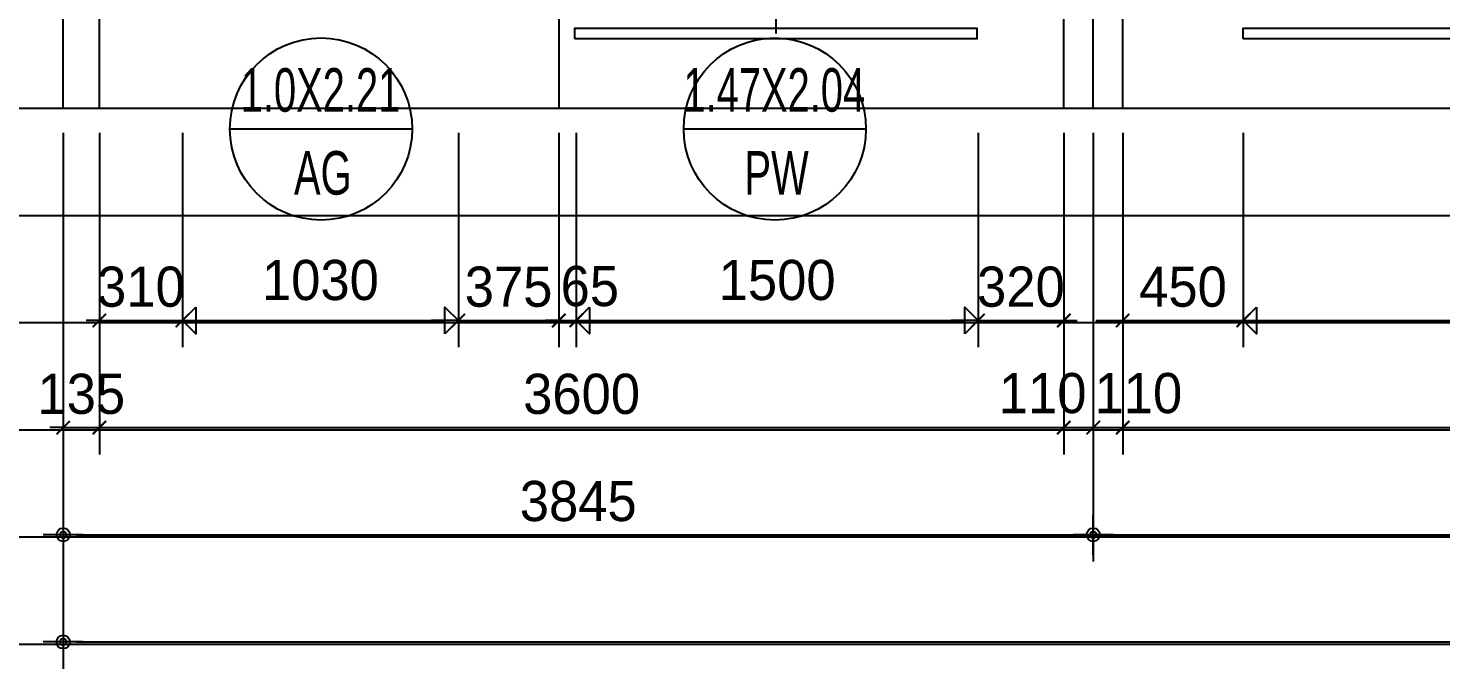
# Model space of a CAD drawing. Header units: millimetres. Extents: x -24416 to 92204, y -190080 to 23760.
# Drawn here: x 57987 to 63260, y -95623 to -93233 of the extents above; entities that cross this region are included whole.
import ezdxf
from ezdxf.enums import TextEntityAlignment as Align
from ezdxf.xclip import XClip

# ---------------------------------------------------------------- set-up
doc = ezdxf.new("R2010")
doc.units = ezdxf.units.MM
doc.header["$LTSCALE"] = 50
doc.header["$XCLIPFRAME"] = 0
doc.linetypes.add('AUDIT_D_220706163347-0', pattern=[0])
doc.linetypes.add('CEN', pattern=[62, 60, -1, 0, -1])
doc.layers.get('defpoints').update_dxf_attribs({"color": 139})
for name, color, linetype in [('A-창호부호', 4, 'Continuous'), ('AA-XXXX-DIMS', 7, 'Continuous'), ('ARDM', 7, 'Continuous'), ('CEN_CON', 1, 'CEN'), ('CEN_WALL', 12, 'CEN'), ('DIM', 7, 'AUDIT_D_220706163347-0'), ('WIN', 4, 'Continuous'), ('X - 단위세대$0$ETC', 6, 'Continuous')]:
    doc.layers.add(name, color=color, linetype=linetype)
doc.layers.add('Defpoint', color=135, linetype='Continuous', plot=False)
doc.layers.add('MC', color=135, linetype='Continuous', plot=False)
doc.styles.add('HAUD01', font='Dotum.ttf')
doc.styles.add('맑은고딕', font='malgun.ttf', dxfattribs={"width": 0.9})
doc.dimstyles.new('DIM-50', dxfattribs={"dimscale": 50, "dimtxt": 3, "dimasz": 1, "dimexe": 2, "dimexo": 2, "dimgap": 1, "dimtad": 1, "dimdec": 0, "dimzin": 0, "dimdsep": 46, "dimtxsty": '맑은고딕', "dimblk1": 'DIMDOT', "dimblk2": 'DIMDOT', "dimsah": 1, "dimcen": 0.09, "dimdle": 2, "dimclrd": 7, "dimclre": 7, "dimclrt": 3, "dimadec": 0, "dimazin": 0, "dimtfac": 1, "dimtdec": 0, "dimtix": 1, "dimtmove": 2, "dimatfit": 3, "dimldrblk": 'DIMDOT', "dimfxl": 1, "dimtolj": 1, "dimtzin": 0, "dimarcsym": 0})
doc.dimstyles.new('MCDIM-50', dxfattribs={"dimscale": 50, "dimtxt": 3, "dimasz": 1, "dimexe": 2, "dimexo": 2, "dimgap": 1, "dimtad": 1, "dimdec": 0, "dimzin": 0, "dimdsep": 46, "dimtxsty": '맑은고딕', "dimblk1": 'ARCHTICK', "dimblk2": 'ARCHTICK', "dimsah": 1, "dimcen": 0.09, "dimdle": 2, "dimclrd": 7, "dimclre": 7, "dimclrt": 3, "dimadec": 0, "dimazin": 0, "dimtfac": 1, "dimtdec": 0, "dimtix": 1, "dimtmove": 2, "dimatfit": 3, "dimldrblk": 'ARCHTICK', "dimfxl": 1, "dimtolj": 1, "dimtzin": 0, "dimarcsym": 0})
doc.dimstyles.new('외부100-win', dxfattribs={"dimscale": 50, "dimtxt": 3, "dimasz": 1, "dimexe": 2, "dimexo": 2.5, "dimgap": 1.5, "dimtad": 1, "dimdec": 0, "dimzin": 0, "dimdsep": 46, "dimtxsty": '맑은고딕', "dimblk": 'DO2-2', "dimblk1": 'DO2-2', "dimblk2": 'DIMDOT', "dimcen": 0.09, "dimdle": 2, "dimclrd": 7, "dimclre": 7, "dimclrt": 3, "dimadec": 0, "dimazin": 0, "dimtfac": 1, "dimtdec": 0, "dimtix": 1, "dimtmove": 2, "dimatfit": 3, "dimldrblk": 'DO2-2', "dimfxl": 1, "dimtolj": 1, "dimtzin": 0, "dimarcsym": 0})

# ---------------------------------------------------------------- blocks, each defined once
blk = doc.blocks.new('WIN_1500_단창2')
at = {"layer": 'Defpoint'}
for p, q in [((-15, 120), (-15, 0)), ((1485, 120), (1485, 0))]:
    blk.add_line(p, q, dxfattribs=at)
at = {"layer": 'WIN'}
blk.add_line((735, 220), (735, -100), dxfattribs=at)
at = {"layer": 'WIN', "color": 8}
for p, q in [((1430, 120), (40, 120)), ((1430, 82), (40, 82)), ((715, 79), (73, 79)), ((1442, 0), (28, 0)), ((715, 44), (73, 44)), ((1397, 38), (755, 38)), ((1397, 3), (755, 3))]:
    blk.add_line(p, q, dxfattribs=at)
at = {"layer": 'WIN'}
for points in [[(40, 82), (28, 82), (28, 0), (0, 0), (0, 120), (40, 120), (40, 82)], [(1430, 82), (1442, 82), (1442, 0), (1470, 0), (1470, 120), (1430, 120), (1430, 82)], [(73, 64.5), (73, 79), (33, 79), (33, 44), (73, 44), (73, 58.5)], [(722, 58.5), (722, 64.5), (66, 64.5), (66, 58.5), (722, 58.5)], [(715, 64.5), (715, 79), (755, 79), (755, 44), (715, 44), (715, 58.5)], [(755, 23.5), (755, 38), (715, 38), (715, 3), (755, 3), (755, 17.5)], [(1404, 17.5), (1404, 23.5), (748, 23.5), (748, 17.5), (1404, 17.5)], [(1397, 23.5), (1397, 38), (1437, 38), (1437, 3), (1397, 3), (1397, 17.5)]]:
    blk.add_lwpolyline(points, dxfattribs=at)
blk = doc.blocks.new('U-121B(확장)1', base_point=(292391.8, -178477.8))
at = {"layer": 'CEN_CON'}
for p, q in [((292696.8, -178777.8), (292696.8, -168142.8)), ((296541.8, -178777.8), (296541.8, -168142.8))]:
    blk.add_line(p, q, dxfattribs=at)
at = {"layer": 'CEN_WALL'}
blk.add_line((294546.8, -176507.8), (294546.8, -178777.8), dxfattribs=at)
at = {"layer": 'MC'}
for p, q in [((292831.8, -178777.8), (292831.8, -168142.8)), ((296651.8, -178777.8), (296651.8, -168142.8)), ((296431.8, -178777.8), (296431.8, -173047.8))]:
    blk.add_line(p, q, dxfattribs=at)
at = {"layer": 'X - 단위세대$0$ETC'}
for points in [[(294606.8, -178517.8), (294606.8, -178477.8), (296106.8, -178477.8), (296106.8, -178517.8), (294606.8, -178517.8)], [(297101.8, -178517.8), (297101.8, -178477.8), (300401.8, -178477.8), (300401.8, -178517.8), (297101.8, -178517.8)]]:
    blk.add_lwpolyline(points, dxfattribs=at)
at = {"layer": 'WIN', "xscale": -1}
blk.add_blockref('WIN_1500_단창2', (296091.8, -178397.8), dxfattribs=at)
blk = doc.blocks.new('A$C4D377245')
at = {"layer": 'A-창호부호'}
blk.add_line((675.4, 345), (14.6, 345), dxfattribs=at)
blk.add_circle((345, 345), 330.4, dxfattribs=at)
blk = doc.blocks.new('DIMDOT')
at = {"layer": 'AA-XXXX-DIMS'}
for p, q in [((0, -1.5), (0, 1.5)), ((-1.5, 0), (1.5, 0))]:
    blk.add_line(p, q, dxfattribs=at)
for radius in [0.5, 0.25]:
    blk.add_circle((0, 0), radius, dxfattribs=at)
blk = doc.blocks.new('*D44')
at = {"layer": 'defpoints', "color": 0, "transparency": 16777216}
for p in [(7963.9, -117283.4), (11808.9, -117283.4), (11808.9, -118883.4)]:
    blk.add_point(p, dxfattribs=at)
at = {"layer": 'DIM', "color": 7, "lineweight": -2, "transparency": 16777216}
for p, q in [((7963.9, -117383.4), (7963.9, -118983.4)), ((11808.9, -117383.4), (11808.9, -118983.4)), ((8013.9, -118883.4), (11758.9, -118883.4))]:
    blk.add_line(p, q, dxfattribs=at)
at = {"layer": 'DIM', "color": 7, "lineweight": -2, "transparency": 16777216, "xscale": 50, "yscale": 50, "zscale": 50, "rotation": 180}
blk.add_blockref('DIMDOT', (7963.9, -118883.4), dxfattribs=at)
at = {"layer": 'DIM', "color": 7, "lineweight": -2, "transparency": 16777216, "xscale": 50, "yscale": 50, "zscale": 50}
blk.add_blockref('DIMDOT', (11808.9, -118883.4), dxfattribs=at)
at = {"layer": 'DIM', "color": 3, "transparency": 16777216, "insert": (9886.4, -118758.3), "char_height": 150, "attachment_point": 5, "style": 'HAUD01'}
blk.add_mtext('\\A1;3845', dxfattribs=at)
blk = doc.blocks.new('*D45')
at = {"layer": 'defpoints', "color": 0, "transparency": 16777216}
for p in [(11808.9, -117283.4), (16228.9, -117283.4), (16228.9, -118883.4)]:
    blk.add_point(p, dxfattribs=at)
at = {"layer": 'DIM', "color": 7, "lineweight": -2, "transparency": 16777216}
for p, q in [((11808.9, -117383.4), (11808.9, -118983.4)), ((16228.9, -117383.4), (16228.9, -118983.4)), ((11858.9, -118883.4), (16178.9, -118883.4))]:
    blk.add_line(p, q, dxfattribs=at)
at = {"layer": 'DIM', "color": 7, "lineweight": -2, "transparency": 16777216, "xscale": 50, "yscale": 50, "zscale": 50, "rotation": 180}
blk.add_blockref('DIMDOT', (11808.9, -118883.4), dxfattribs=at)
at = {"layer": 'DIM', "color": 7, "lineweight": -2, "transparency": 16777216, "xscale": 50, "yscale": 50, "zscale": 50}
blk.add_blockref('DIMDOT', (16228.9, -118883.4), dxfattribs=at)
at = {"layer": 'DIM', "color": 3, "transparency": 16777216, "insert": (14018.9, -118758.3), "char_height": 150, "attachment_point": 5, "style": 'HAUD01'}
blk.add_mtext('\\A1;4420', dxfattribs=at)
blk = doc.blocks.new('*D51')
at = {"layer": 'defpoints', "color": 0, "transparency": 16777216}
for p in [(7963.9, -117283.4), (32528.9, -117283.4), (32528.9, -119283.4)]:
    blk.add_point(p, dxfattribs=at)
at = {"layer": 'DIM', "color": 7, "lineweight": -2, "transparency": 16777216}
for p, q in [((7963.9, -117383.4), (7963.9, -119383.4)), ((32528.9, -117383.4), (32528.9, -119383.4)), ((8013.9, -119283.4), (32478.9, -119283.4))]:
    blk.add_line(p, q, dxfattribs=at)
at = {"layer": 'DIM', "color": 7, "lineweight": -2, "transparency": 16777216, "xscale": 50, "yscale": 50, "zscale": 50, "rotation": 180}
blk.add_blockref('DIMDOT', (7963.9, -119283.4), dxfattribs=at)
at = {"layer": 'DIM', "color": 7, "lineweight": -2, "transparency": 16777216, "xscale": 50, "yscale": 50, "zscale": 50}
blk.add_blockref('DIMDOT', (32528.9, -119283.4), dxfattribs=at)
at = {"layer": 'DIM', "color": 3, "transparency": 16777216, "insert": (20246.4, -119158.3), "char_height": 150, "attachment_point": 5, "style": 'HAUD01'}
blk.add_mtext('\\A1;24565', dxfattribs=at)
blk = doc.blocks.new('_ArchTick')
at = {"color": 0, "linetype": 'ByBlock', "const_width": 0.15}
blk.add_lwpolyline([(-0.5, -0.5), (0.5, 0.5)], dxfattribs=at)
blk = doc.blocks.new('*D52')
at = {"layer": 'defpoints', "color": 0, "linetype": 'ByBlock', "transparency": 16777216}
for p in [(7963.9, -117283.4), (8098.9, -117283.4), (8098.9, -118483.4)]:
    blk.add_point(p, dxfattribs=at)
at = {"layer": 'DIM', "color": 7, "linetype": 'ByBlock', "lineweight": -2, "transparency": 16777216}
for p, q in [((7963.9, -117383.4), (7963.9, -118583.4)), ((8098.9, -117383.4), (8098.9, -118583.4)), ((7963.9, -118483.4), (7913.9, -118483.4)), ((7963.9, -118483.4), (8098.9, -118483.4)), ((8098.9, -118483.4), (8148.9, -118483.4))]:
    blk.add_line(p, q, dxfattribs=at)
at = {"layer": 'DIM', "color": 7, "linetype": 'ByBlock', "lineweight": -2, "transparency": 16777216, "xscale": 50, "yscale": 50, "zscale": 50}
blk.add_blockref('_ArchTick', (7963.9, -118483.4), dxfattribs=at)
at = {"layer": 'DIM', "color": 7, "linetype": 'ByBlock', "lineweight": -2, "transparency": 16777216, "xscale": 50, "yscale": 50, "zscale": 50, "rotation": 180}
blk.add_blockref('_ArchTick', (8098.9, -118483.4), dxfattribs=at)
at = {"layer": 'DIM', "color": 3, "linetype": 'ByBlock', "transparency": 16777216, "insert": (8031.4, -118358.3), "char_height": 150, "attachment_point": 5, "style": 'HAUD01'}
blk.add_mtext('\\A1;135', dxfattribs=at)
blk = doc.blocks.new('*D53')
at = {"layer": 'defpoints', "color": 0, "linetype": 'ByBlock', "transparency": 16777216}
for p in [(8098.9, -117283.4), (11698.9, -117283.4), (11698.9, -118483.4)]:
    blk.add_point(p, dxfattribs=at)
at = {"layer": 'DIM', "color": 7, "linetype": 'ByBlock', "lineweight": -2, "transparency": 16777216}
for p, q in [((8098.9, -117383.4), (8098.9, -118583.4)), ((11698.9, -117383.4), (11698.9, -118583.4)), ((7998.9, -118483.4), (11798.9, -118483.4))]:
    blk.add_line(p, q, dxfattribs=at)
at = {"layer": 'DIM', "color": 7, "linetype": 'ByBlock', "lineweight": -2, "transparency": 16777216, "xscale": 50, "yscale": 50, "zscale": 50, "rotation": 180}
blk.add_blockref('_ArchTick', (8098.9, -118483.4), dxfattribs=at)
at = {"layer": 'DIM', "color": 7, "linetype": 'ByBlock', "lineweight": -2, "transparency": 16777216, "xscale": 50, "yscale": 50, "zscale": 50}
blk.add_blockref('_ArchTick', (11698.9, -118483.4), dxfattribs=at)
at = {"layer": 'DIM', "color": 3, "linetype": 'ByBlock', "transparency": 16777216, "insert": (9898.9, -118358.3), "char_height": 150, "attachment_point": 5, "style": 'HAUD01'}
blk.add_mtext('\\A1;3600', dxfattribs=at)
blk = doc.blocks.new('*D54')
at = {"layer": 'defpoints', "color": 0, "linetype": 'ByBlock', "transparency": 16777216}
for p in [(11698.9, -117283.4), (11808.9, -117283.4), (11808.9, -118483.4)]:
    blk.add_point(p, dxfattribs=at)
at = {"layer": 'DIM', "color": 7, "linetype": 'ByBlock', "lineweight": -2, "transparency": 16777216}
for p, q in [((11698.9, -117383.4), (11698.9, -118583.4)), ((11808.9, -117383.4), (11808.9, -118583.4)), ((11598.9, -118483.4), (11908.9, -118483.4))]:
    blk.add_line(p, q, dxfattribs=at)
at = {"layer": 'DIM', "color": 7, "linetype": 'ByBlock', "lineweight": -2, "transparency": 16777216, "xscale": 50, "yscale": 50, "zscale": 50, "rotation": 180}
blk.add_blockref('_ArchTick', (11698.9, -118483.4), dxfattribs=at)
at = {"layer": 'DIM', "color": 7, "linetype": 'ByBlock', "lineweight": -2, "transparency": 16777216, "xscale": 50, "yscale": 50, "zscale": 50}
blk.add_blockref('_ArchTick', (11808.9, -118483.4), dxfattribs=at)
at = {"layer": 'DIM', "color": 3, "linetype": 'ByBlock', "transparency": 16777216, "insert": (11620.1, -118355.5), "char_height": 150, "attachment_point": 5, "style": 'HAUD01'}
blk.add_mtext('\\A1;110', dxfattribs=at)
blk = doc.blocks.new('*D55')
at = {"layer": 'defpoints', "color": 0, "linetype": 'ByBlock', "transparency": 16777216}
for p in [(11808.9, -117283.4), (11918.9, -117283.4), (11918.9, -118483.4)]:
    blk.add_point(p, dxfattribs=at)
at = {"layer": 'DIM', "color": 7, "linetype": 'ByBlock', "lineweight": -2, "transparency": 16777216}
for p, q in [((11808.9, -117383.4), (11808.9, -118583.4)), ((11918.9, -117383.4), (11918.9, -118583.4)), ((11708.9, -118483.4), (12018.9, -118483.4))]:
    blk.add_line(p, q, dxfattribs=at)
at = {"layer": 'DIM', "color": 7, "linetype": 'ByBlock', "lineweight": -2, "transparency": 16777216, "xscale": 50, "yscale": 50, "zscale": 50, "rotation": 180}
blk.add_blockref('_ArchTick', (11808.9, -118483.4), dxfattribs=at)
at = {"layer": 'DIM', "color": 7, "linetype": 'ByBlock', "lineweight": -2, "transparency": 16777216, "xscale": 50, "yscale": 50, "zscale": 50}
blk.add_blockref('_ArchTick', (11918.9, -118483.4), dxfattribs=at)
at = {"layer": 'DIM', "color": 3, "linetype": 'ByBlock', "transparency": 16777216, "insert": (11977.3, -118355.5), "char_height": 150, "attachment_point": 5, "style": 'HAUD01'}
blk.add_mtext('\\A1;110', dxfattribs=at)
blk = doc.blocks.new('*D56')
at = {"layer": 'defpoints', "color": 0, "linetype": 'ByBlock', "transparency": 16777216}
for p in [(11918.9, -117283.4), (16118.9, -117283.4), (16118.9, -118483.4)]:
    blk.add_point(p, dxfattribs=at)
at = {"layer": 'DIM', "color": 7, "linetype": 'ByBlock', "lineweight": -2, "transparency": 16777216}
for p, q in [((11918.9, -117383.4), (11918.9, -118583.4)), ((16118.9, -117383.4), (16118.9, -118583.4)), ((11818.9, -118483.4), (16218.9, -118483.4))]:
    blk.add_line(p, q, dxfattribs=at)
at = {"layer": 'DIM', "color": 7, "linetype": 'ByBlock', "lineweight": -2, "transparency": 16777216, "xscale": 50, "yscale": 50, "zscale": 50, "rotation": 180}
blk.add_blockref('_ArchTick', (11918.9, -118483.4), dxfattribs=at)
at = {"layer": 'DIM', "color": 7, "linetype": 'ByBlock', "lineweight": -2, "transparency": 16777216, "xscale": 50, "yscale": 50, "zscale": 50}
blk.add_blockref('_ArchTick', (16118.9, -118483.4), dxfattribs=at)
at = {"layer": 'DIM', "color": 3, "linetype": 'ByBlock', "transparency": 16777216, "insert": (14018.9, -118358.3), "char_height": 150, "attachment_point": 5, "style": 'HAUD01'}
blk.add_mtext('\\A1;4200', dxfattribs=at)
blk = doc.blocks.new('*D67')
at = {"layer": 'defpoints', "color": 0, "linetype": 'ByBlock', "transparency": 16777216}
for p in [(8098.9, -117283.4), (8408.9, -117283.4), (8408.9, -118083.4)]:
    blk.add_point(p, dxfattribs=at)
at = {"layer": 'DIM', "color": 7, "linetype": 'ByBlock', "lineweight": -2, "transparency": 16777216}
for p, q in [((8098.9, -117383.4), (8098.9, -118183.4)), ((8408.9, -117383.4), (8408.9, -118183.4)), ((8098.9, -118083.4), (8048.9, -118083.4)), ((8098.9, -118083.4), (8408.9, -118083.4)), ((8408.9, -118083.4), (8458.9, -118083.4))]:
    blk.add_line(p, q, dxfattribs=at)
at = {"layer": 'DIM', "color": 7, "linetype": 'ByBlock', "lineweight": -2, "transparency": 16777216, "xscale": 50, "yscale": 50, "zscale": 50}
blk.add_blockref('_ArchTick', (8098.9, -118083.4), dxfattribs=at)
at = {"layer": 'DIM', "color": 7, "linetype": 'ByBlock', "lineweight": -2, "transparency": 16777216, "xscale": 50, "yscale": 50, "zscale": 50, "rotation": 180}
blk.add_blockref('_ArchTick', (8408.9, -118083.4), dxfattribs=at)
at = {"layer": 'DIM', "color": 3, "linetype": 'ByBlock', "transparency": 16777216, "insert": (8253.9, -117958.3), "char_height": 150, "attachment_point": 5, "style": 'HAUD01'}
blk.add_mtext('\\A1;310', dxfattribs=at)
blk = doc.blocks.new('DO2-2')
at = {"layer": 'ARDM'}
blk.add_line((0, 0), (-2, 0), dxfattribs=at)
blk.add_lwpolyline([(-1, -1), (-1, 1), (0, 0)], close=True, dxfattribs=at)
blk = doc.blocks.new('*D68')
at = {"layer": 'defpoints', "color": 0, "linetype": 'ByBlock', "transparency": 16777216}
for p in [(8408.9, -117283.4), (9438.9, -117283.4), (9438.9, -118083.4)]:
    blk.add_point(p, dxfattribs=at)
at = {"layer": 'DIM', "color": 7, "linetype": 'ByBlock', "lineweight": -2, "transparency": 16777216}
for p, q in [((8408.9, -117408.4), (8408.9, -118183.4)), ((9438.9, -117408.4), (9438.9, -118183.4)), ((8458.9, -118083.4), (9388.9, -118083.4))]:
    blk.add_line(p, q, dxfattribs=at)
at = {"layer": 'DIM', "color": 7, "linetype": 'ByBlock', "lineweight": -2, "transparency": 16777216, "xscale": 50, "yscale": 50, "zscale": 50, "rotation": 180}
blk.add_blockref('DO2-2', (8408.9, -118083.4), dxfattribs=at)
at = {"layer": 'DIM', "color": 7, "linetype": 'ByBlock', "lineweight": -2, "transparency": 16777216, "xscale": 50, "yscale": 50, "zscale": 50}
blk.add_blockref('DO2-2', (9438.9, -118083.4), dxfattribs=at)
at = {"layer": 'DIM', "color": 3, "linetype": 'ByBlock', "transparency": 16777216, "insert": (8923.9, -117933.3), "char_height": 150, "attachment_point": 5, "style": 'HAUD01'}
blk.add_mtext('\\A1;1030', dxfattribs=at)
blk = doc.blocks.new('*D69')
at = {"layer": 'defpoints', "color": 0, "linetype": 'ByBlock', "transparency": 16777216}
for p in [(9438.9, -117283.4), (9813.9, -117283.4), (9813.9, -118083.4)]:
    blk.add_point(p, dxfattribs=at)
at = {"layer": 'DIM', "color": 7, "linetype": 'ByBlock', "lineweight": -2, "transparency": 16777216}
for p, q in [((9438.9, -117383.4), (9438.9, -118183.4)), ((9813.9, -117383.4), (9813.9, -118183.4)), ((9438.9, -118083.4), (9388.9, -118083.4)), ((9438.9, -118083.4), (9813.9, -118083.4)), ((9813.9, -118083.4), (9863.9, -118083.4))]:
    blk.add_line(p, q, dxfattribs=at)
at = {"layer": 'DIM', "color": 7, "linetype": 'ByBlock', "lineweight": -2, "transparency": 16777216, "xscale": 50, "yscale": 50, "zscale": 50}
blk.add_blockref('_ArchTick', (9438.9, -118083.4), dxfattribs=at)
at = {"layer": 'DIM', "color": 7, "linetype": 'ByBlock', "lineweight": -2, "transparency": 16777216, "xscale": 50, "yscale": 50, "zscale": 50, "rotation": 180}
blk.add_blockref('_ArchTick', (9813.9, -118083.4), dxfattribs=at)
at = {"layer": 'DIM', "color": 3, "linetype": 'ByBlock', "transparency": 16777216, "insert": (9626.4, -117958.3), "char_height": 150, "attachment_point": 5, "style": 'HAUD01'}
blk.add_mtext('\\A1;375', dxfattribs=at)
blk = doc.blocks.new('*D70')
at = {"layer": 'defpoints', "color": 0, "linetype": 'ByBlock', "transparency": 16777216}
for p in [(9813.9, -117283.4), (9878.9, -117283.4), (9878.9, -118083.4)]:
    blk.add_point(p, dxfattribs=at)
at = {"layer": 'DIM', "color": 7, "linetype": 'ByBlock', "lineweight": -2, "transparency": 16777216}
for p, q in [((9813.9, -117383.4), (9813.9, -118183.4)), ((9878.9, -117383.4), (9878.9, -118183.4)), ((9813.9, -118083.4), (9763.9, -118083.4)), ((9813.9, -118083.4), (9878.9, -118083.4)), ((9878.9, -118083.4), (9928.9, -118083.4))]:
    blk.add_line(p, q, dxfattribs=at)
at = {"layer": 'DIM', "color": 7, "linetype": 'ByBlock', "lineweight": -2, "transparency": 16777216, "xscale": 50, "yscale": 50, "zscale": 50}
blk.add_blockref('_ArchTick', (9813.9, -118083.4), dxfattribs=at)
at = {"layer": 'DIM', "color": 7, "linetype": 'ByBlock', "lineweight": -2, "transparency": 16777216, "xscale": 50, "yscale": 50, "zscale": 50, "rotation": 180}
blk.add_blockref('_ArchTick', (9878.9, -118083.4), dxfattribs=at)
at = {"layer": 'DIM', "color": 3, "linetype": 'ByBlock', "transparency": 16777216, "insert": (9929.7, -117955.9), "char_height": 150, "attachment_point": 5, "style": 'HAUD01'}
blk.add_mtext('\\A1;65', dxfattribs=at)
blk = doc.blocks.new('*D71')
at = {"layer": 'defpoints', "color": 0, "linetype": 'ByBlock', "transparency": 16777216}
for p in [(9878.9, -117283.4), (11378.9, -117283.4), (11378.9, -118083.4)]:
    blk.add_point(p, dxfattribs=at)
at = {"layer": 'DIM', "color": 7, "linetype": 'ByBlock', "lineweight": -2, "transparency": 16777216}
for p, q in [((9878.9, -117408.4), (9878.9, -118183.4)), ((11378.9, -117408.4), (11378.9, -118183.4)), ((9928.9, -118083.4), (11328.9, -118083.4))]:
    blk.add_line(p, q, dxfattribs=at)
at = {"layer": 'DIM', "color": 7, "linetype": 'ByBlock', "lineweight": -2, "transparency": 16777216, "xscale": 50, "yscale": 50, "zscale": 50, "rotation": 180}
blk.add_blockref('DO2-2', (9878.9, -118083.4), dxfattribs=at)
at = {"layer": 'DIM', "color": 7, "linetype": 'ByBlock', "lineweight": -2, "transparency": 16777216, "xscale": 50, "yscale": 50, "zscale": 50}
blk.add_blockref('DO2-2', (11378.9, -118083.4), dxfattribs=at)
at = {"layer": 'DIM', "color": 3, "linetype": 'ByBlock', "transparency": 16777216, "insert": (10628.9, -117933.3), "char_height": 150, "attachment_point": 5, "style": 'HAUD01'}
blk.add_mtext('\\A1;1500', dxfattribs=at)
blk = doc.blocks.new('*D72')
at = {"layer": 'defpoints', "color": 0, "linetype": 'ByBlock', "transparency": 16777216}
for p in [(11378.9, -117283.4), (11698.9, -117283.4), (11698.9, -118083.4)]:
    blk.add_point(p, dxfattribs=at)
at = {"layer": 'DIM', "color": 7, "linetype": 'ByBlock', "lineweight": -2, "transparency": 16777216}
for p, q in [((11378.9, -117383.4), (11378.9, -118183.4)), ((11698.9, -117383.4), (11698.9, -118183.4)), ((11378.9, -118083.4), (11328.9, -118083.4)), ((11378.9, -118083.4), (11698.9, -118083.4)), ((11698.9, -118083.4), (11748.9, -118083.4))]:
    blk.add_line(p, q, dxfattribs=at)
at = {"layer": 'DIM', "color": 7, "linetype": 'ByBlock', "lineweight": -2, "transparency": 16777216, "xscale": 50, "yscale": 50, "zscale": 50}
blk.add_blockref('_ArchTick', (11378.9, -118083.4), dxfattribs=at)
at = {"layer": 'DIM', "color": 7, "linetype": 'ByBlock', "lineweight": -2, "transparency": 16777216, "xscale": 50, "yscale": 50, "zscale": 50, "rotation": 180}
blk.add_blockref('_ArchTick', (11698.9, -118083.4), dxfattribs=at)
at = {"layer": 'DIM', "color": 3, "linetype": 'ByBlock', "transparency": 16777216, "insert": (11538.9, -117958.3), "char_height": 150, "attachment_point": 5, "style": 'HAUD01'}
blk.add_mtext('\\A1;320', dxfattribs=at)
blk = doc.blocks.new('*D73')
at = {"layer": 'defpoints', "color": 0, "linetype": 'ByBlock', "transparency": 16777216}
for p in [(11918.9, -117283.4), (12368.9, -117283.4), (12368.9, -118083.4)]:
    blk.add_point(p, dxfattribs=at)
at = {"layer": 'DIM', "color": 7, "linetype": 'ByBlock', "lineweight": -2, "transparency": 16777216}
for p, q in [((11918.9, -117383.4), (11918.9, -118183.4)), ((12368.9, -117383.4), (12368.9, -118183.4)), ((11818.9, -118083.4), (12468.9, -118083.4))]:
    blk.add_line(p, q, dxfattribs=at)
at = {"layer": 'DIM', "color": 7, "linetype": 'ByBlock', "lineweight": -2, "transparency": 16777216, "xscale": 50, "yscale": 50, "zscale": 50, "rotation": 180}
blk.add_blockref('_ArchTick', (11918.9, -118083.4), dxfattribs=at)
at = {"layer": 'DIM', "color": 7, "linetype": 'ByBlock', "lineweight": -2, "transparency": 16777216, "xscale": 50, "yscale": 50, "zscale": 50}
blk.add_blockref('_ArchTick', (12368.9, -118083.4), dxfattribs=at)
at = {"layer": 'DIM', "color": 3, "linetype": 'ByBlock', "transparency": 16777216, "insert": (12143.9, -117958.3), "char_height": 150, "attachment_point": 5, "style": 'HAUD01'}
blk.add_mtext('\\A1;450', dxfattribs=at)
blk = doc.blocks.new('*D74')
at = {"layer": 'defpoints', "color": 0, "linetype": 'ByBlock', "transparency": 16777216}
for p in [(12368.9, -117283.4), (15668.9, -117283.4), (15668.9, -118083.4)]:
    blk.add_point(p, dxfattribs=at)
at = {"layer": 'DIM', "color": 7, "linetype": 'ByBlock', "lineweight": -2, "transparency": 16777216}
for p, q in [((12368.9, -117408.4), (12368.9, -118183.4)), ((15668.9, -117408.4), (15668.9, -118183.4)), ((12418.9, -118083.4), (15618.9, -118083.4))]:
    blk.add_line(p, q, dxfattribs=at)
at = {"layer": 'DIM', "color": 7, "linetype": 'ByBlock', "lineweight": -2, "transparency": 16777216, "xscale": 50, "yscale": 50, "zscale": 50, "rotation": 180}
blk.add_blockref('DO2-2', (12368.9, -118083.4), dxfattribs=at)
at = {"layer": 'DIM', "color": 7, "linetype": 'ByBlock', "lineweight": -2, "transparency": 16777216, "xscale": 50, "yscale": 50, "zscale": 50}
blk.add_blockref('DO2-2', (15668.9, -118083.4), dxfattribs=at)
at = {"layer": 'DIM', "color": 3, "linetype": 'ByBlock', "transparency": 16777216, "insert": (14018.9, -117933.3), "char_height": 150, "attachment_point": 5, "style": 'HAUD01'}
blk.add_mtext('\\A1;3300', dxfattribs=at)
blk = doc.blocks.new('DIM-1108')
at = {"layer": 'DIM', "linetype": 'ByBlock'}
for base, p1, p2, dimstyle, picture, middle in [((8098.9, -118483.4), (7963.9, -117283.4), (8098.9, -117283.4), 'MCDIM-50', '*D52', (8031.4, -118358.3)), ((11698.9, -118483.4), (8098.9, -117283.4), (11698.9, -117283.4), 'MCDIM-50', '*D53', (9898.9, -118358.3)), ((8408.9, -118083.4), (8098.9, -117283.4), (8408.9, -117283.4), 'MCDIM-50', '*D67', (8253.9, -117958.3)), ((9438.9, -118083.4), (8408.9, -117283.4), (9438.9, -117283.4), '외부100-win', '*D68', (8923.9, -117933.3)), ((9813.9, -118083.4), (9438.9, -117283.4), (9813.9, -117283.4), 'MCDIM-50', '*D69', (9626.4, -117958.3)), ((11378.9, -118083.4), (9878.9, -117283.4), (11378.9, -117283.4), '외부100-win', '*D71', (10628.9, -117933.3)), ((11698.9, -118083.4), (11378.9, -117283.4), (11698.9, -117283.4), 'MCDIM-50', '*D72', (11538.9, -117958.3)), ((16118.9, -118483.4), (11918.9, -117283.4), (16118.9, -117283.4), 'MCDIM-50', '*D56', (14018.9, -118358.3)), ((12368.9, -118083.4), (11918.9, -117283.4), (12368.9, -117283.4), 'MCDIM-50', '*D73', (12143.9, -117958.3)), ((15668.9, -118083.4), (12368.9, -117283.4), (15668.9, -117283.4), '외부100-win', '*D74', (14018.9, -117933.3))]:
    dim = blk.add_linear_dim(base=base, p1=p1, p2=p2, angle=180, dimstyle=dimstyle, override={"dimtxsty": 'HAUD01'}, dxfattribs=at)
    dim.commit()
    dim.dimension.update_dxf_attribs({"geometry": picture, "text_midpoint": middle})
at = {"layer": 'DIM'}
for base, p1, p2, picture, middle in [((11808.9, -118883.4), (7963.9, -117283.4), (11808.9, -117283.4), '*D44', (9886.4, -118758.3)), ((32528.9, -119283.4), (7963.9, -117283.4), (32528.9, -117283.4), '*D51', (20246.4, -119158.3)), ((16228.9, -118883.4), (11808.9, -117283.4), (16228.9, -117283.4), '*D45', (14018.9, -118758.3))]:
    dim = blk.add_linear_dim(base=base, p1=p1, p2=p2, angle=180, dimstyle='DIM-50', override={"dimscale": 50, "dimtxsty": 'HAUD01'}, dxfattribs=at)
    dim.commit()
    dim.dimension.update_dxf_attribs({"geometry": picture, "text_midpoint": middle})
at = {"layer": 'DIM', "linetype": 'ByBlock'}
for base, p1, p2, picture, middle in [((9878.9, -118083.4), (9813.9, -117283.4), (9878.9, -117283.4), '*D70', (9929.7, -117955.9)), ((11808.9, -118483.4), (11698.9, -117283.4), (11808.9, -117283.4), '*D54', (11620.1, -118355.5)), ((11918.9, -118483.4), (11808.9, -117283.4), (11918.9, -117283.4), '*D55', (11977.3, -118355.5))]:
    dim = blk.add_linear_dim(base=base, p1=p1, p2=p2, angle=180, dimstyle='MCDIM-50', override={"dimtxsty": 'HAUD01'}, dxfattribs=at)
    dim.commit()
    dim.dimension.update_dxf_attribs({"geometry": picture, "text_midpoint": middle, "dimtype": 128})

msp = doc.modelspace()

# ---------------------------------------------------------------- linework, layer by layer
at = {"layer": 'defpoints'}
for points in [[(54658.1, -75012.4), (84982.8, -75012.4), (84982.8, -95532.4), (54658.1, -95532.4)], [(55058.1, -75412.4), (84582.8, -75412.4), (84582.8, -95132.4), (55058.1, -95132.4)], [(55458.1, -75812.4), (84182.8, -75812.4), (84182.8, -94732.4), (55458.1, -94732.4)], [(55858.1, -76212.4), (83782.8, -76212.4), (83782.8, -94332.4), (55858.1, -94332.4)], [(56258.1, -76612.4), (83382.8, -76612.4), (83382.8, -93932.4), (56258.1, -93932.4)], [(56658.1, -77012.4), (82982.8, -77012.4), (82982.8, -93532.4), (56658.1, -93532.4)]]:
    msp.add_lwpolyline(points, close=True, dxfattribs=at)

# ---------------------------------------------------------------- block references
msp.add_blockref('DIM-1108', (50153.9, 23760))
ref = msp.add_blockref('U-121B(확장)1', (57812.8, -93232.4))
XClip(ref).set_block_clipping_path([(291236.9970359709, -178777.7726251345), (317561.77152699, -162257.7726268454)])
at = {"layer": 'A-창호부호', "xscale": 1.028985507291509, "yscale": 1.028985507291509, "zscale": 1.028985507291509}
for p in [(58725.3, -93963.8), (60419.1, -93963.8)]:
    msp.add_blockref('A$C4D377245', p, dxfattribs=at)

# ---------------------------------------------------------------- texts
at = {"layer": 'A-창호부호', "color": 6, "style": 'HAUD01', "width": 0.7}
for s, p in [('1.0X2.21', (59078.2, -93462.8)), ('1.47X2.04', (60772.1, -93462.8)), ('AG', (59086.8, -93772.4)), ('PW', (60780.7, -93772.4))]:
    msp.add_text(s, height=162.5, dxfattribs=at).set_placement(p, align=Align.MIDDLE)

doc.saveas('drawing.dxf')
